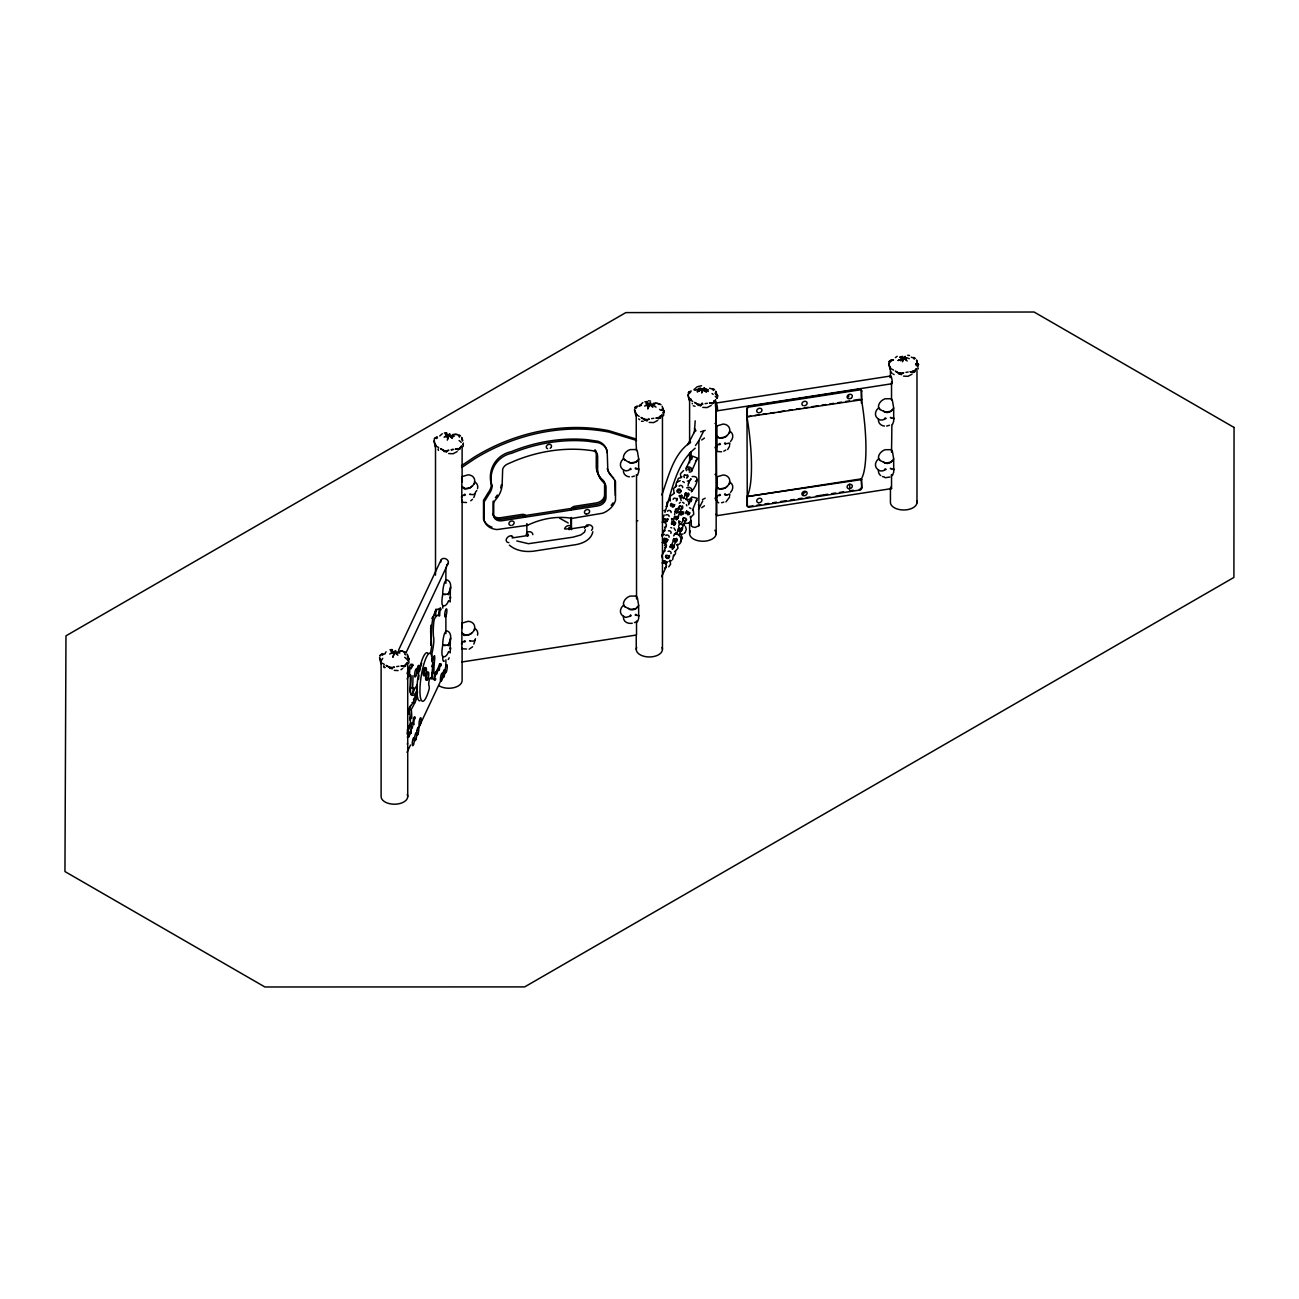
<?xml version="1.0" encoding="UTF-8"?>
<svg xmlns="http://www.w3.org/2000/svg" width="1299" height="1299" viewBox="0 0 1299 1299"><rect width="100%" height="100%" fill="white"/><g stroke="black" fill="none" stroke-linecap="round" stroke-linejoin="round"><path stroke-width="1.5" d="M466.52 502.534L461.778 502.21L461.876 478.909A17.001 14.435 -52.3 0 0 461.876 477.642A12.162 8.395 -46.1 0 0 461.778 476.684L468.111 474.801A8.833 6.966 -24.9 0 1 474.736 480.533C474.849 485.923 468.419 490.34 463.629 488.343L464.344 487.872L461.616 486.378M461.876 649.127L461.876 625.404A17.001 14.435 -52.3 0 0 461.876 624.153A12.162 8.395 -46.1 0 0 461.778 623.195L468.111 621.295A8.833 6.966 -24.9 0 1 474.736 627.044C474.866 632.418 468.419 636.851 463.629 634.838L464.344 634.383L461.616 632.889M571.446 517.44L571.446 529.619L570.748 517.83M718.737 502.843C713.638 500.911 717.827 485.988 716.918 479.087A17.001 14.435 -52.3 0 0 716.934 477.837A12.162 8.395 -46.1 0 0 716.837 476.879L723.153 474.979A8.833 6.966 -24.9 0 1 729.778 480.727C729.794 487.011 721.351 491.801 716.707 487.369L716.675 486.573M721.578 451.792L716.837 451.467L716.918 428.167A17.001 14.435 -52.3 0 0 716.934 426.9A12.162 8.395 -46.1 0 0 716.837 425.942L723.153 424.059A8.833 6.966 -24.9 0 1 729.778 429.79C729.794 436.091 721.351 440.864 716.707 436.448L716.675 435.636M450.444 588.853C443.592 603.791 455.17 586.174 448.528 580.75A17.001 1.624 30.7 0 1 447.424 580.133L446.125 579.792L444.534 582.537A8.833 1.9 -81.1 0 0 442.732 593.123L442.65 594.893A8.833 1.9 -81.1 0 0 442.521 605.35C446.499 608.289 449.568 598.027 448.496 601.323M450.444 639.79C443.592 654.826 455.105 637.143 448.61 631.736A17.001 1.624 30.7 0 1 447.424 631.07L446.125 630.729L444.534 633.474A8.833 1.9 -81.1 0 0 442.732 644.06L442.65 645.83A8.833 1.9 -81.1 0 0 442.521 656.271C446.499 659.226 449.568 648.964 448.496 652.244M691.214 520.753L691.344 525.933L692.87 527.037L695.241 527.394L698.846 525.705L698.846 440.832L695.485 445.508M439.647 614.768L440.134 608.939L440.605 610.01M439.354 669.748L439.695 666.712M638.653 458.856L637.468 451.695A17.001 10.587 51.9 0 1 636.867 450.428A12.162 5.44 41.1 0 1 636.364 449.535L630.031 449.6A8.833 6.966 -24.9 0 0 623.406 457.394L623.569 458.709C628.196 462.817 634.156 465.448 638.556 459.667L638.653 458.856L638.653 472.089L637.468 475.255A17.488 4.108 -43.4 0 1 636.867 475.402L636.364 475.061M638.653 605.366L637.468 598.206A17.001 10.587 51.9 0 1 636.867 596.939A12.162 5.44 41.1 0 1 636.364 596.046L630.031 596.111A8.833 6.966 -24.9 0 0 623.406 603.905L624.738 606.601L630.08 609.475L636.104 608.533L638.653 605.366L638.653 618.6L637.468 621.766A17.488 4.108 -43.4 0 1 636.867 621.912L634.448 622.594M893.68 408.048L892.494 400.888A17.001 10.587 51.9 0 1 891.893 399.621A12.162 5.44 41.1 0 1 891.374 398.728L885.057 398.793A8.833 6.966 -24.9 0 0 878.433 406.587L879.764 409.299L885.106 412.156L891.13 411.231L893.68 408.048L893.68 421.282L892.494 424.448A17.488 4.108 -43.4 0 1 891.893 424.594L891.536 452.393M893.68 458.969L892.494 451.808A17.001 10.587 51.9 0 1 891.893 450.558A12.162 5.44 41.1 0 1 891.374 449.665L885.057 449.73A8.833 6.966 -24.9 0 0 878.433 457.524L879.764 460.219L885.106 463.094L891.13 462.152L893.68 458.969L893.68 472.219L892.494 475.369A17.488 4.108 -43.4 0 1 891.893 475.531L891.374 475.174M596.955 465.919L596.955 468.76A28.789 22.7 -24.9 0 0 602.931 481.036A8.314 6.56 -24.9 0 1 605.285 485.485L605.285 496.364A8.314 6.56 -24.9 0 1 597.248 504.402L501.057 519.275A8.314 6.56 -24.9 0 1 493.019 513.722L493.019 502.827A8.314 6.56 -24.9 0 1 493.295 501.041M491.412 484.673L492.11 486.394C487.872 471.228 496.77 456.339 511.952 453.172A138.522 109.262 -24.9 0 1 587.733 441.189L598.693 442.764A18.803 14.825 -24.9 0 1 607.169 450.769L607.786 469.118A18.397 14.516 -24.9 0 0 610.855 475.418L613.68 478.113M464.344 495.504L465.399 495.016L464.831 494.188L461.648 496.462M470.368 494.562C467.234 492.922 475.434 496.965 475.466 492.224A8.833 6.966 -24.9 0 0 476.765 490.486M464.344 641.998L465.399 641.527L464.831 640.683L461.648 642.973M470.368 641.073C467.234 639.433 475.434 643.476 475.466 638.735M630.08 469.718L631.135 469.248L630.567 468.403L628.472 470.4L625.761 470.92L623.569 469.8L623.406 470.628A8.833 6.966 -24.9 0 0 629.43 476.863M636.153 468.777C634.123 469.345 636.185 466.341 636.104 468.777L638.556 468.955M630.08 616.213L631.135 615.742L630.567 614.898L630.08 616.213L625.761 617.431L622.676 615.807A8.833 6.966 -24.9 0 1 623.114 605.545L623.569 605.204M636.153 615.288C634.123 615.856 636.185 612.852 636.104 615.288L638.556 615.466M719.386 444.761L720.458 444.274L719.89 443.446L716.707 445.719M719.386 495.682L720.458 495.211L719.89 494.367L716.707 496.656M725.475 443.82C723.446 444.388 725.491 441.384 725.41 443.82L729.778 443.04A8.833 6.966 -24.9 0 1 729.567 444.94M725.475 494.757C723.446 495.309 725.491 492.321 725.41 494.757L726.953 494.935M885.106 418.911L886.162 418.44L885.074 417.986C884.538 420.649 879.293 420.697 877.702 418.505A8.833 6.966 -24.9 0 1 878.14 408.243L878.579 407.902M885.106 469.832L886.162 469.361L885.074 468.923C884.538 471.586 879.293 471.618 877.702 469.426A8.833 6.966 -24.9 0 1 878.14 459.164L878.579 458.839M891.13 417.969C889.052 416.476 891.504 418.327 893.582 418.148M891.13 468.907C889.052 467.396 891.504 469.248 893.582 469.069M442.764 605.464L442.732 606.373A8.833 1.9 -81.1 0 0 442.78 608.127M442.764 656.385L442.732 657.294A8.833 1.9 -81.1 0 0 444.355 660.996M411.734 722.829L411.442 725.167A35.82 7.68 -81.1 0 1 410.939 727.148M408 656.076L408.195 657.96L407.269 654.209M917.614 364.97L916.558 359.969L917.467 363.59M408.828 737.004L410.403 733.204M434.662 677.575L436.139 673.402M440.329 666.03L439.728 663.675A28.497 6.105 -81.1 0 1 433.915 673.58A34.342 7.356 -81.1 0 1 434.775 658.268L434.58 655.686L433.98 656.336A62.498 13.396 -81.1 0 1 432.015 661.841M492.126 486.07L492.012 486.995A18.089 14.257 -24.9 0 1 490.957 490.697L490.535 491.59A18.089 14.257 -24.9 0 1 488.911 494.205L484.202 501.836L484.202 520.672A18.803 14.825 -24.9 0 0 497.046 529.554L527.556 525.283A63.18 49.833 -24.9 0 1 572.145 518.382L602.655 513.219A18.803 14.825 -24.9 0 0 615.499 500.375L615.499 481.539L610.157 473.908A18.397 14.516 -24.9 0 1 607.25 468.484M682.089 511.725L682.884 514.518M407.464 729.47L407.431 732.652M411.085 730.038L411.036 733.221M450.136 597.849L450.428 597.443M450.136 648.769L450.412 638.751M666.939 502.827L666.955 505.62M681.179 500.602L679.686 495.439M690.175 490.34L688.145 489.041M688.697 504.775L688.681 501.982L686.034 498.654M392.98 657.148L395.416 650.637M623.569 616.294L623.406 617.139A8.833 6.966 -24.9 0 0 631.623 623.341L632.256 623.244M878.595 418.992L878.433 419.837A8.833 6.966 -24.9 0 0 884.457 426.056M878.595 469.929L878.433 470.758A8.833 6.966 -24.9 0 0 880.706 475.58M411.377 668.189L412.66 665.591M409.818 720.003L410.598 717.486M437.195 672.476L438.348 669.699M474.736 482.627L474.33 483.91M474.736 629.138L474.33 630.405M729.778 431.885L729.389 433.152M729.778 482.806L729.389 484.089M447.57 439.192L448.788 435.262L445.346 434.483M648.104 408.032L650.344 402.674M701.639 393.029L704.431 387.654M902.464 361.772L905.224 356.364L902.724 360.667M447.294 440.166L448.869 435.279L453.53 435.733M392.899 656.969L394.474 652.066L399.134 652.52M647.828 409.006L649.403 404.119L654.063 404.574M411.231 729.242L412.481 727.813M664.942 512.391C672.07 490.324 676.211 463.581 695.192 448.22M661.841 494.919C668.676 476.36 673.255 453.806 690.662 442.163L687.739 444.745L695.436 429.969M694.494 428.443L695.955 430.846M701.898 391.941L704.334 387.703M585.313 529.813L584.534 532.119L580.799 534.961L572.989 537.185L528.466 543.696L516.807 540.952M592.847 531.746C591.126 540.238 581.855 543.94 574.126 544.914L533.921 551.133C525.446 552.189 516.028 550.971 509.403 545.142M675.48 533.288L673.645 535.886M691.75 471.001L697.417 458.06L692.399 456.095L691.815 459.278M436.107 609.036L435.652 614.476M439.89 665.997L440.523 664.747L440.994 665.819M663.318 517.489L664.195 515.005M439.013 614.037L437.877 615.239A44.767 9.596 -81.1 0 0 435.116 617.707A5.034 1.072 -81.1 0 0 433.931 621.117L433.687 623.26A26.142 5.602 -81.1 0 0 433.411 635.844L433.493 636.591A10.473 2.241 -81.1 0 1 433.395 645.765A26.142 5.602 -81.1 0 1 431.398 656.076M691.75 491.363C695.16 487.612 701.769 475.207 692.107 476.554M692.513 510.101L697.19 498.264L691.945 496.949L688.551 503.85M729.583 446.174L727.667 449.535M729.583 497.095L725.93 501.917M414.754 688.762L414.284 689.883A26.142 5.602 -81.1 0 1 410.89 694.77M414.803 696.605L415.485 694.981M446.109 434.418L448.886 435.311L449.568 434.061M399.962 652.959L394.458 652.114L395.675 650.539M654.891 404.996L649.386 404.168L650.604 402.576M417.417 697.011L414.69 703.003A117.202 25.119 -81.1 0 1 411.28 709.433L411.328 709.839A50.742 10.879 -81.1 0 1 411.767 718.558M450.168 602.005L450.412 587.83M450.168 652.926L450.412 648.039M413.439 699.69L414.186 698.05M803.464 493.165L803.464 494.172M661.646 410.159L662.198 408.99M688.957 399.264L688.032 394.685L689.396 400.742L690.581 398.955L689.444 398.306L689.12 399.394L690.743 399.02M686.262 468.046L691.588 456.582M703.457 431.463L698.456 441.384M661.613 535.935L666.208 526.046M688.551 483.488L690.824 478.568M663.075 542.803L664.779 539.117M671.615 524.406L675.025 517.051M676.73 513.365L680.156 506.009M683.566 498.654L686.132 493.133M664.552 545.531L667.118 540.011M676.503 519.779L682.478 506.902M685.904 499.53L688.454 494.01M661.613 556.313L666.208 546.408M670.755 546.619L674.181 539.247M676.73 533.743L679.296 528.222M681.001 524.536L683.566 519.015M672.232 549.347L676.503 540.14M679.068 534.62L685.904 519.909M661.613 576.691L666.208 566.786M702.71 500.992L698.456 509.289M398.598 650.068L440.897 560.291M405.97 652.894L448.269 563.116M407.042 752.332L410.5 745.009M417.401 730.347L445.021 671.713M435.376 444.469L435.977 445.995L433.947 440.864L435.311 446.905L435.961 446.304M447.018 451.191L446.531 452.166L440.475 448.61L445.265 451.37M635.925 413.309L636.51 414.836L634.48 409.705L635.861 415.745M701.087 405.028L700.599 406.002L694.559 402.414L699.333 405.207L702.905 404.086L698.212 405.483L698.034 404.395L701.087 405.028A14.419 8.33 -60 0 1 702.207 403.047M889.945 368.088L890.27 367.049M901.912 373.755L901.425 374.729L895.368 371.173L899.98 373.885L903.731 372.829L899.038 374.209L898.859 373.138L900.418 372.894M409.786 669.212L409.51 674.814M435.555 678.679L434.71 678.809M462.72 444.42L463.418 443.089M408.324 661.207L409.023 659.892M663.951 411.929L663.269 413.261L663.935 411.913M917.614 366.984L918.312 365.668M448.788 435.262L449.795 433.834M449.21 657.83L448.269 659.454M695.209 420.844L694.316 432.599M667.183 502.275L670.138 499.482M688.064 485.647L688.892 481.279M678.63 526.371L679.653 523.383L678.857 520.672M685.271 532.395L686.31 529.407L685.515 526.712M688.973 391.957L688.291 393.126L688.957 391.973M889.117 361.869L889.799 360.7L889.101 361.885M691.019 479.266L690.029 480.208M680.303 502.34L679.312 503.281M672.671 559.56L673.548 555.095M697.06 459.537L695.436 461.048M697.076 479.883L695.371 481.442M697.092 500.229L695.793 501.576M471.829 486.167L470.335 487.742L464.344 488.749L462.817 487.563M471.829 632.678L470.335 634.253L464.263 635.471L462.817 634.074M726.888 435.425L725.394 437L719.402 438.007L717.86 436.821M726.888 486.346L725.394 487.937L719.402 488.944L717.86 487.758M637.565 606.893C635.877 609.864 630.681 611.098 628.554 608.289M892.592 409.575C890.903 412.546 885.691 413.78 883.58 410.971M892.592 460.512C890.903 463.483 885.691 464.717 883.58 461.908M439.76 435.944L442.277 433.736M385.381 652.731L386.112 651.822M640.31 404.785L639.157 406.23L642.826 402.576M693.828 389.765L696.345 387.557M848.848 395.935L848.523 396.974M705.162 430.456L700.583 431.804M705.162 498.199L702.45 499.595M431.999 672.931L432.21 672.687A28.497 6.105 -81.1 0 1 431.755 672.996M585.394 526.631L586.823 525.381M591.483 530.268L592.1 529.57A4.011 3.264 -7 0 0 592.1 526.355L590.688 525.234A4.011 3.264 -7 0 0 586.58 525.364M704.448 438.055L701.704 439.971M704.448 505.798L701.704 507.714M459.067 449.032L461.681 445.979L458.044 450.12M660.201 415.826A14.419 3.053 81.2 0 1 660.395 416.947L660.574 418.018L655.898 418.051L659.551 418.002L662.23 414.819L658.593 418.96L657.943 418.164L658.349 417.271L659.535 417.937M713.183 402.95L715.749 399.816L713.102 402.95L709.416 403.015L714.093 403.015L713.93 401.943A14.419 3.053 81.2 0 0 713.736 400.823M403.664 666.923L405.645 665.981L405.467 664.909M713.07 402.934L712.112 403.957L711.479 403.145M674.571 514.631L675.512 510.117M677.526 508.282L675.334 509.776M671.68 519.746L672.59 518.886M680.335 514.94L683.956 513.137M662.961 531.989L665.218 530.463M689.038 523.075L690.906 520.379L690.321 516.352M662.961 552.367L665.218 550.825M684.248 533.418L685.158 532.558M680.303 541.91L682.381 537.883L680.676 534.068M673.645 556.248L675.48 553.666L675.512 550.857M668.725 566.867L670.593 564.172L669.992 560.145M635.617 408.503L636.039 408.113A18.024 14.224 24.9 0 1 636.965 407.383M381.581 663.107L380.932 663.708L379.552 657.667L381.581 662.782M697.303 391.827L702.272 389.18L708.426 389.992M472.609 646.788L469.166 649.175M803.659 492.922L805.12 492.532M700.112 404.444L699.333 405.207L699.171 404.314M900.938 373.186L899.996 373.057M623.569 458.709L623.114 459.034A8.833 6.966 -24.9 0 0 622.676 469.296M895.384 357.598L897.171 356.299M457.134 451.614L453.075 453.741L448.691 453.562M657.667 420.454L653.624 422.581L649.224 422.402M711.202 405.45L707.143 407.577L702.759 407.383M400.969 669.716L402.739 668.417M912.028 374.193L907.969 376.32L903.584 376.125M697.352 389.554L698.813 388.498M697.336 391.649L702.824 389.164L707.598 389.554M461.486 465.675L474.281 457.102A160.735 126.766 -24.9 0 1 608.695 430.667L635.828 438.932L636.526 450.509M461.778 467.461L474.979 458.612A160.735 126.766 -24.9 0 1 609.393 432.161L636.526 440.442M680.303 521.532L678.971 522.198M661.905 535.367L664.617 534.441M671.68 560.502L668.969 561.428M659.616 417.986L657.797 417.742M404.687 665.949L400.953 665.981L404.622 665.949L402.869 665.705M664.227 410.906L663.123 409.964L663.269 411.247M408.195 657.911L409.299 658.869M915.86 364.613L917.565 363.639L918.572 364.629M444.096 437.211L448.204 435.344L454.358 436.155M644.645 406.051L649.321 404.119L652.812 407.285M389.716 653.998L394.393 652.082L397.884 655.248M447.993 594.065L442.764 594.374M447.993 644.986L442.764 645.311M683.566 470.547L680.4 473.794L680.952 477.918M665.932 506.464L667.183 505.847M663.951 510.702L665.218 510.085M688.973 523.124L683.404 523.546M674.847 551.588L677.948 548.357L677.38 544.232M459.018 449.162L455.348 449.21L459.018 449.162L457.897 448.496M637.565 460.382L636.104 462.038L630.08 462.964L628.554 461.778M445.119 436.545L448.804 435.327L452.279 438.445M645.668 405.385L649.37 404.184L645.879 403.323M390.739 653.348L394.441 652.147L390.95 651.27L394.376 652.114M696.995 386.81L701.59 385.722M445.606 594.601L443.933 594.52M445.606 645.538L443.933 645.457M435.636 614.703L435.262 614.817A44.767 9.596 -81.1 0 0 433.33 616.311M688.697 480.874L687.333 481.133M676.682 485.388L673.499 488.635L674.067 492.776M681.878 495.698L678.939 495.926M690.613 517.473L693.78 514.225L693.228 510.085M644.677 420.486L649.37 419.106L645.652 420.162L641.024 417.45L647.081 421.006L647.275 420.032M389.749 668.449L394.441 667.069L390.723 668.124L386.095 665.397L392.152 668.969L392.347 667.995M444.144 451.646L445.2 451.305M634.448 476.084L631.947 476.765M889.474 425.276L886.649 426.04M885.204 477.74L889.929 477.009M889.847 368.153L890.87 368.559L889.945 368.088M681.991 476.733L678.322 478.535L677.169 481.783M680.189 480.63L676.389 482.578L675.594 487.028M674.23 493.36L669.894 496.413L670.252 501.008M680.367 497.793L683.242 497.598M683.729 511.952L679.409 511.774M682.901 534.084L680.043 534.295M676.617 544.963C684.297 544.427 681.439 532.687 674.278 534.1M915.551 364.093L917.467 363.736M899.687 357.209L902.513 357.29L906.41 360.099M705.113 403.632L707.338 403.275M905.939 372.358L908.163 372.017M651.595 418.635L653.819 418.294M396.666 666.598L398.89 666.241M413.715 723.9L414.413 717.827L414.884 718.899M890.676 375.996L715.976 403.063A3.946 0.844 81.2 0 1 717.373 407.253A3.946 0.844 81.2 0 1 716.999 410.857L891.699 383.773A3.946 0.844 81.2 0 0 891.699 378.188A3.946 0.844 81.2 0 0 890.172 377.684M644.499 419.415L646.058 419.171M861.74 399.751L861.416 399.053A77.079 16.319 81.2 0 1 861.416 478.844L861.74 488.034A2.078 1.64 -24.9 0 1 859.727 490.048L749.296 507.162A2.078 1.64 -24.9 0 1 747.282 505.766L746.957 408.308A2.078 1.64 -24.9 0 1 748.971 406.295L859.418 389.18A2.078 1.64 -24.9 0 1 861.416 390.577L861.74 399.751L746.957 416.8L750.903 416.183M747.282 417.499L747.282 409.006A2.078 1.64 -24.9 0 1 749.296 406.993L859.727 389.879A2.078 1.64 -24.9 0 1 861.74 391.259M754.849 415.583L758.795 414.966M762.74 414.349L766.686 413.732M770.632 413.131L774.594 412.514M778.539 411.897L784.45 410.987M788.396 410.37L792.341 409.77M796.287 409.153L800.249 408.536M804.195 407.935L808.14 407.318M812.086 406.701L817.997 405.791M821.942 405.174L825.904 404.557M829.85 403.957L833.796 403.34M837.741 402.722L841.687 402.122M845.633 401.505L849.578 400.888M853.524 400.287L859.451 399.361M746.957 416.8A77.079 16.319 81.2 0 1 746.957 496.591L861.416 478.844L861.74 488.034M746.957 496.591L861.74 479.542M565.796 529.131L569.141 528.612M512.082 537.948L528.466 535.415L527.767 533.905L527.767 536.114M588.009 526.225L569.839 529.018L569.141 527.508L569.141 529.716M636.526 520.915L637.777 520.72M746.957 505.067A2.078 1.64 -24.9 0 0 748.971 506.464L752.917 505.847M756.862 505.246L760.792 504.629M764.738 504.012L768.683 503.411M772.629 502.794L776.575 502.177M780.52 501.576L786.431 500.651M790.377 500.05L794.322 499.433M798.268 498.816L802.214 498.215M806.159 497.598L810.105 496.981M816.016 496.072L827.853 494.237M831.798 493.62L835.744 493.019M839.69 492.402L843.636 491.785M849.546 490.876L853.492 490.259M716.139 514.177L716.837 515.687L891.536 488.603L891.536 474.525M389.57 667.361L391.129 667.134M461.778 662.003L636.526 635L636.526 620.987M690.013 391.259L691.344 391.064M636.478 406.262L637.825 406.067M644.889 401.797L647.113 401.586M444.355 432.957L446.58 432.746M389.96 649.76L392.184 649.549M398.095 670.593L394.295 670.349M466.52 649.029L461.811 648.737M641.479 421.298L643.281 421.201M655.735 403.226L657.684 403.177M455.202 434.386L457.151 434.337M688.259 499.384L686.814 499.319M675.204 511.611L679.491 512.732L681.585 514.826M679.15 523.497L684.622 525.575M900.239 357.046L906.458 357.793M699.414 388.304L702.483 388.839L706.347 392.282M460.025 449.178L457.248 448.902M689.006 470.547C692.188 470.417 687.869 466.682 687.837 469.605M907.709 355.26L909.462 355.504M912.142 371.465L914.009 371.693L916.574 368.559L912.937 372.699L912.288 371.887M907.4 357.972L903.763 357.842L907.173 361.025M689.12 399.313L691.036 399.572M726.92 494.935L729.778 493.961A8.833 6.966 -24.9 0 1 729.567 495.877M433.314 617.431L432.518 617.301A5.034 1.072 -81.1 0 0 431.885 618.616M412.075 702.597L414.69 703.003M648.38 400.742L650.572 401.115M700.177 388.239L705.584 391.356M646.642 403.258L649.305 404.151M693.276 405.791L695.014 406.295M894.102 374.534L893.144 374.08M880.219 409.623L879.033 408.584M880.219 460.544L879.033 459.521M625.209 460.414L624.007 459.391M625.209 606.925L624.007 605.886M716.382 394.782L717.762 395.903M663.269 409.948L664.211 410.89M716.804 394.945L717.746 395.886M559.804 518.301L568.215 522.977M729.632 431.154L730.07 431.349A8.833 6.966 -24.9 0 1 730.525 441.481M729.632 482.075L730.07 482.27A8.833 6.966 -24.9 0 1 730.525 492.402M474.59 481.897L475.028 482.091A8.833 6.966 -24.9 0 1 477.545 488.603M474.59 628.407L475.028 628.602A8.833 6.966 -24.9 0 1 477.545 635.114M511.595 536.049L512.91 536.925M715.018 447.197A17.488 10.262 55.6 0 1 715.587 448.415L716.09 449.308M715.018 498.118A17.488 10.262 55.6 0 1 715.587 499.352L716.09 500.229M908.423 358.297L909.251 358.719M916.006 363.899L917.143 364.548A14.419 8.33 -60 0 0 916.591 364.175M892.023 369.241L893.582 370.101M691.198 400.498L692.757 401.375M637.679 415.485L639.205 416.394M437.146 446.645L438.672 447.554M382.75 663.448L384.277 664.357M912.791 371.076L914.918 371.758L914.756 370.686M649.419 404.151L652.066 406.376M448.886 435.311L451.516 437.536M394.49 652.114L397.137 654.323M913.83 357.42L915.389 358.459M713.005 388.677L714.564 389.732M659.486 403.68L661.029 404.736M458.937 434.84L460.496 435.896M404.557 651.643L406.1 652.699M404.622 654.063L405.726 654.875M682.868 497.338L684.021 498.264M676.097 532.298L677.25 533.223M712.631 389.521L712.94 389.814A2.647 1.526 -60 0 1 713.443 390.496M404.492 652.78L404.168 652.504A18.024 10.408 -60 0 0 403.486 652.033M892.023 373.316L890.546 371.514M507.276 542.17L506.707 541.634A4.011 3.02 -35.6 0 1 506.707 538.403L508.006 536.909A4.011 3.02 -35.6 0 1 511.806 535.967M676.909 510.166L675.983 508.997M673.986 527.995L675.48 530.414M408.617 726.693L408.909 727.781M916.558 362.713L918.572 364.629M407.269 656.937L409.282 658.853M408.162 660.72L407.74 660.184A18.024 14.224 24.9 0 0 404.72 657.343M450.558 588.122L450.558 586.937M890.838 487.109L891.536 488.603M859.727 490.048L859.418 489.35A2.078 1.64 -24.9 0 0 861.416 487.336M716.139 405.532L716.837 515.687M570.748 527.264L571.446 528.758M526.858 523.773L527.556 525.283M526.16 534.149L526.858 535.659L526.858 524.341M686.343 504.564L686.895 505.814M681.374 494.919L681.943 496.169M662.035 556.962L662.604 558.213M662.198 406.246L663.107 409.867L662.928 408.211M671.551 518.528L671.778 519.876M691.831 499.969L691.409 498.41M889.783 367.99L888.841 363.444L890.205 369.484M716.139 409.217L715.976 408.649A3.946 0.844 81.2 0 1 715.603 403.437M698.456 504.726L698.959 506.691M439.517 609.718L439.273 609.15A31.046 6.657 -81.1 0 0 434.921 612.495A10.814 2.322 -81.1 0 0 431.869 625.241A50.97 10.928 -81.1 0 0 431.641 646.399A19.582 4.189 -81.1 0 1 430.326 653.657M614.8 480.029L615.336 495.374M606.99 452.604L606.471 449.259A18.803 14.825 -24.9 0 0 597.995 441.254L587.034 439.679A138.522 109.262 -24.9 0 0 511.254 451.662C496.072 454.845 487.174 469.718 491.412 484.884L491.314 485.485A18.089 14.257 -24.9 0 1 490.259 489.187L489.837 490.08A18.089 14.257 -24.9 0 1 488.213 492.694L483.504 500.326L483.504 519.162A18.803 14.825 -24.9 0 0 491.964 527.183M698.716 524.309L698.846 525.705M450.558 637.858L450.558 639.043M691.117 451.662L691.133 459.651M691.198 497.566L691.198 501.56M916.98 370.459L916.98 502.875M893.68 417.888L893.68 419.366M893.68 468.825L893.68 470.303M891.536 381.971L891.536 400.076M890.432 367.325L890.432 377.343M890.432 487.693L890.432 501.739A13.315 7.68 0 0 0 904.461 509.971A13.315 7.68 0 0 0 916.785 500.878M861.416 390.577L861.416 403.047M849.692 484.3L849.692 488.716M747.282 497.29L747.282 505.766M716.675 445.492L716.675 446.97M716.675 496.413L716.675 497.89M716.155 401.732L716.155 534.133M689.607 400.579L689.607 442.715M689.607 452.75L689.607 462.785M689.607 498.897L689.607 502.908M689.607 522.961L689.607 532.996M662.458 416.216L662.458 649.419M638.653 468.695L638.653 470.173M638.653 615.206L638.653 616.684M636.526 474.638L636.526 598.969M636.25 416.216L636.25 440.556M636.25 635.211L636.25 649.419M596.955 468.76L596.955 454.715A8.314 6.56 -24.9 0 0 594.601 450.266M462.119 447.376L462.119 481.864M462.119 500.099L462.119 627.855M462.119 648.136L462.119 680.579A13.315 7.68 0 0 1 453.903 687.674A13.315 7.68 0 0 1 439.403 686.002M461.616 496.234L461.616 497.712M461.616 642.729L461.616 644.207M450.558 596.777L450.558 598.254M450.558 647.698L450.558 649.175M445.882 567.273L445.882 583.365M445.882 615.547L445.882 633.668M445.882 659.827L445.882 665.851M435.506 445.346L435.506 575.132M407.724 664.13L407.724 796.531M381.11 662.117L381.11 796.531A13.315 7.68 0 0 0 396.146 804.146A13.315 7.68 0 0 0 407.285 794.55M412.952 675.691A50.97 10.928 -81.1 0 1 412.66 686.716A19.582 4.189 -81.1 0 0 417.19 684.605L416.898 690.289A26.142 5.602 -81.1 0 1 410.906 693.504A10.473 2.241 -81.1 0 1 410.809 684.752L410.89 683.68A26.142 5.602 -81.1 0 0 410.955 675.448M407.188 679.182A44.767 9.596 -81.1 0 1 408.357 675.236M407.058 673.58A31.046 6.657 -81.1 0 1 409.38 666.728A10.814 2.322 -81.1 0 1 412.319 665.802M407.058 733.838A28.497 6.105 -81.1 0 0 410.387 723.543A34.342 7.356 -81.1 0 0 409.51 711.901L410.322 706.559A62.498 13.396 -81.1 0 0 417.628 692.205M434.434 678.744A35.82 7.68 -81.1 0 1 433.363 679.523L432.567 678.581A50.742 10.879 -81.1 0 1 432.973 663.903L433.022 663.286A117.202 25.119 -81.1 0 1 431.658 666.647M418.538 679.458A16.627 3.572 -81.1 0 1 418.992 675.236M419.707 670.966A16.627 3.572 -81.1 0 1 420.308 668.222M420.632 666.923A16.627 3.572 -81.1 0 1 421.688 663.383M431.885 660.606A34.342 7.356 -81.1 0 1 432.177 657.862M430.781 645.359A10.473 2.241 -81.1 0 0 430.878 636.185L430.813 635.438A26.142 5.602 -81.1 0 1 430.878 625.209M409.055 714.19A50.742 10.879 -81.1 0 0 408.714 709.433L408.682 709.01A117.202 25.119 -81.1 0 0 409.347 707.825M410.711 705.308A117.202 25.119 -81.1 0 1 410.029 706.591M410.354 675.285A50.97 10.928 -81.1 0 1 410.046 686.31A19.582 4.189 -81.1 0 0 412.205 687.707M526.03 516.32A4.157 3.28 -24.9 0 0 522.149 514.404L500.359 517.765A8.314 6.56 -24.9 0 1 492.597 513.933M595.186 449.974A8.314 6.56 -24.9 0 1 596.257 453.205L596.257 467.25A28.789 22.7 -24.9 0 0 602.233 479.526A8.314 6.56 -24.9 0 1 604.587 483.975L604.587 494.87A8.314 6.56 -24.9 0 1 596.55 502.892L574.759 506.269A4.157 3.28 -24.9 0 0 571.284 508.494M570.748 510.28A4.157 3.28 -24.9 0 1 570.878 509.387M570.748 528.108A1.656 1.315 -24.9 0 1 569.936 529.407M662.003 647.454A13.104 7.567 0 0 1 649.338 656.969A13.104 7.567 0 0 1 636.705 647.454M714.872 530.236A13.315 7.68 0 0 1 701.898 541.228L698.489 540.822A13.315 7.68 0 0 1 690.321 531.031M573.46 508.542A4.157 3.28 -24.9 0 1 575.457 507.779M522.847 515.898A4.157 3.28 -24.9 0 1 525.689 516.466M501.284 484.998A28.481 22.473 -24.9 0 1 500.667 487.921M497.338 495.016A28.481 22.473 -24.9 0 1 495.374 497.663M382.036 655.346A18.024 14.224 24.9 0 1 383.043 654.712M384.114 654.144A18.024 14.224 24.9 0 1 385.267 653.673M391.681 652.65A18.024 14.224 24.9 0 1 393.045 652.731M385.186 667.54A2.647 1.526 -60 0 1 384.049 667.183M383.871 666.777A2.647 1.526 -60 0 1 383.871 665.656M381.533 660.265A14.419 8.33 -60 0 1 382.75 658.349M391.113 650.117A18.024 3.816 81.2 0 1 392.623 650.149M394.052 652.147A18.024 3.816 81.2 0 1 394.425 652.894M408.584 661.24A2.647 2.078 24.9 0 1 408.584 663.399M398.387 651.335A18.024 10.408 -60 0 1 400.254 651.156M401.131 651.221A18.024 10.408 -60 0 1 401.959 651.384M680.985 490.421A1.867 1.478 24.9 0 1 680.14 492.012M678.338 491.736A1.867 1.478 24.9 0 1 678.338 489.09M679.247 489.025A1.867 1.478 24.9 0 1 680.14 489.366M677.526 492.37A1.867 1.478 24.9 0 1 677.899 490.015A1.867 1.478 24.9 0 1 680.562 491.363A1.867 1.478 24.9 0 1 678.809 493.003M681.228 490.632A1.867 1.478 24.9 0 1 680.579 491.087M438.445 450.396A2.647 1.526 -60 0 1 438.266 449.974M438.201 449.454A2.647 1.526 -60 0 1 438.266 448.853M445.492 433.314A18.024 3.816 81.2 0 1 446.677 433.135M447.717 434.142A18.024 3.816 81.2 0 1 448.074 434.694M448.447 435.344A18.024 3.816 81.2 0 1 448.821 436.091M436.432 438.542A18.024 14.224 24.9 0 1 437.438 437.909M451.549 436.708A18.024 14.224 24.9 0 1 452.896 437.146M459.099 440.54A18.024 14.224 24.9 0 1 461.194 442.374M462.98 444.437A2.647 2.078 24.9 0 1 462.98 446.596M459.18 436.253A2.647 1.526 -60 0 1 459.424 437.195M457.881 435.23A18.024 10.408 -60 0 1 458.563 435.701M446.807 437.438A18.024 10.408 -60 0 1 447.814 436.724M452.783 434.532A18.024 10.408 -60 0 1 456.355 434.597M434.402 441.66A2.647 2.078 24.9 0 1 434.402 440.54M646.301 401.943A18.024 3.816 81.2 0 1 647.227 401.959M648.25 402.982A18.024 3.816 81.2 0 1 648.623 403.534M648.98 404.184A18.024 3.816 81.2 0 1 649.354 404.931M636.51 415.144A14.419 11.366 24.9 0 1 637.257 414.576M639.676 419.626A2.647 1.526 -60 0 1 638.799 418.814M663.773 414.949A2.647 2.078 24.9 0 1 663.107 415.826M663.107 412.757A2.647 2.078 24.9 0 1 663.773 413.829M640.196 405.726A18.024 14.224 24.9 0 1 641.397 405.337M652.082 405.548A18.024 14.224 24.9 0 1 653.429 405.986M654.761 406.506A18.024 14.224 24.9 0 1 656.06 407.107M659.648 409.38A18.024 14.224 24.9 0 1 660.72 410.273M657.684 403.697A18.024 10.408 -60 0 1 659.096 404.541M647.357 406.278A18.024 10.408 -60 0 1 648.347 405.564M653.316 403.372A18.024 10.408 -60 0 1 656.06 403.258M474.736 640.293A8.833 6.966 -24.9 0 1 473.745 644.077M474.736 493.782A8.833 6.966 -24.9 0 1 473.745 497.566M472.463 499.303A8.833 6.966 -24.9 0 1 470.741 500.781M547.593 448.675A2.695 2.127 -24.9 0 1 546.538 445.995A2.695 2.127 -24.9 0 1 549.802 444.355A2.695 2.127 -24.9 0 1 551.426 446.742M551.166 447.311A2.695 2.127 -24.9 0 1 550.208 448.269M510.848 525.446A2.695 2.127 -24.9 0 1 509.387 522.263A2.695 2.127 -24.9 0 1 513.657 521.613A2.695 2.127 -24.9 0 1 512.196 525.234M570.537 525.965A3.865 2.89 -37.7 0 0 565.487 527.264A3.978 2.971 -37.7 0 0 564.578 528.953M570.683 525.933A3.978 2.971 -37.7 0 1 571.251 526.452M584.615 528.271A4.011 3.264 -7 0 1 585.135 526.631M527.053 532.249A3.865 3.15 -10.2 0 1 532.85 534.636M508.883 542.609A3.816 2.874 -35.6 0 1 508.006 542.495M612.982 502.859A18.803 14.825 -24.9 0 1 611.163 505.327M662.133 562.938A3.118 2.452 24.9 0 1 666.127 564.821A3.118 2.452 24.9 0 1 664.633 567.972M689.493 507.828A3.118 2.452 24.9 0 1 690.922 508.591M686.684 487.921A3.118 2.452 24.9 0 1 690.922 488.229A3.118 2.452 24.9 0 1 691.328 491.866M662.133 542.576A3.118 2.452 24.9 0 1 666.127 544.46A3.118 2.452 24.9 0 1 664.633 547.593M662.133 522.198A3.118 2.452 24.9 0 1 666.127 524.082A3.118 2.452 24.9 0 1 664.633 527.215M686.554 470.628A3.118 2.452 24.9 0 1 687.707 467.023A3.118 2.452 24.9 0 1 691.912 469.28A3.118 2.452 24.9 0 1 689.298 472.105M667.572 511.27A1.867 1.478 24.9 0 1 670.593 511.059M670.885 511.416A1.867 1.478 24.9 0 1 671.063 512.602M665.786 535.545A1.867 1.478 24.9 0 1 669.099 537.218M674.23 518.09A1.867 1.478 24.9 0 1 675.659 516.417A1.867 1.478 24.9 0 1 677.769 518.106A1.867 1.478 24.9 0 1 675.967 519.486M677.964 516.515A1.867 1.478 24.9 0 1 675.935 518.447M674.652 517.164A1.867 1.478 24.9 0 1 674.652 516.369M678.646 516.385A1.867 1.478 24.9 0 1 677.737 517.57M667.377 518.967A1.867 1.478 24.9 0 1 665.802 521.029M664 519.21A1.867 1.478 24.9 0 1 664.065 518.837M668.043 518.853A1.867 1.478 24.9 0 1 665.77 519.973M673.174 499.433A1.867 1.478 24.9 0 1 675.675 498.41A1.867 1.478 24.9 0 1 676.259 500.992M676.99 498.264A1.867 1.478 24.9 0 1 676.698 500.066M677.412 498.865A1.867 1.478 24.9 0 1 677.12 499.141M686.051 513.755A1.867 1.478 24.9 0 1 687.009 511.709A1.867 1.478 24.9 0 1 689.412 513.251A1.867 1.478 24.9 0 1 687.626 514.761M689.866 512.585A1.867 1.478 24.9 0 1 688.048 513.836M687.593 513.706A1.867 1.478 24.9 0 1 686.781 511.027M688.015 512.78A1.867 1.478 24.9 0 1 686.684 511.092M670.706 506.09A1.867 1.478 24.9 0 1 671.648 504.044A1.867 1.478 24.9 0 1 674.051 505.587A1.867 1.478 24.9 0 1 672.265 507.097M674.441 504.515A1.867 1.478 24.9 0 1 672.232 506.042A1.867 1.478 24.9 0 1 671.421 503.363M674.701 504.726A1.867 1.478 24.9 0 1 672.232 504.905M678.63 530.739A1.867 1.478 24.9 0 1 679.004 528.384A1.867 1.478 24.9 0 1 681.65 529.732A1.867 1.478 24.9 0 1 679.913 531.372M681.618 528.043A1.867 1.478 24.9 0 1 681.731 530.122A1.867 1.478 24.9 0 1 679.312 530.008A1.867 1.478 24.9 0 1 678.776 527.914M682.527 527.865A1.867 1.478 24.9 0 1 682.056 529.278M670.787 527.605A1.867 1.478 24.9 0 1 671.697 527.946M684.427 477.512A1.867 1.478 24.9 0 1 684.541 475.288A1.867 1.478 24.9 0 1 687.187 475.986A1.867 1.478 24.9 0 1 686.603 478.097M687.885 476.376A1.867 1.478 24.9 0 1 687.415 476.977M684.394 475.044A1.867 1.478 24.9 0 1 684.573 474.703M687.415 474.817A1.867 1.478 24.9 0 1 687.885 475.58M682.511 502.356A1.867 1.478 24.9 0 1 684.07 503.363M683.339 518.285A1.867 1.478 24.9 0 1 683.583 517.554M667.556 539.735A1.867 1.478 24.9 0 1 665.802 541.391M664.909 541.05A1.867 1.478 24.9 0 1 664.909 538.403M666.273 538.468A1.867 1.478 24.9 0 1 667.085 538.988M664.471 541.975A1.867 1.478 24.9 0 1 664.098 539.523A1.867 1.478 24.9 0 1 666.939 540.27A1.867 1.478 24.9 0 1 665.851 542.349M667.978 539.605A1.867 1.478 24.9 0 1 665.77 540.335A1.867 1.478 24.9 0 1 664.487 538.273M676.324 538.354A1.867 1.478 24.9 0 1 676.99 540.53A1.867 1.478 24.9 0 1 674.522 540.709A1.867 1.478 24.9 0 1 673.856 538.517M673.418 540.985A1.867 1.478 24.9 0 1 674.376 538.923A1.867 1.478 24.9 0 1 676.763 540.465A1.867 1.478 24.9 0 1 674.993 541.992M677.412 539.605A1.867 1.478 24.9 0 1 677.12 539.881M679.15 486.313A1.867 1.478 24.9 0 1 681.358 485.582A1.867 1.478 24.9 0 1 682.641 487.645M675.431 522.766A1.867 1.478 24.9 0 1 673.694 524.423M672.785 524.082A1.867 1.478 24.9 0 1 672.411 521.613M674.149 521.484A1.867 1.478 24.9 0 1 674.96 522.003M671.697 524.341A1.867 1.478 24.9 0 1 672.492 522.312A1.867 1.478 24.9 0 1 674.96 523.562A1.867 1.478 24.9 0 1 673.726 525.364M675.675 522.977A1.867 1.478 24.9 0 1 672.314 521.678M682.722 507.795A1.867 1.478 24.9 0 1 682.446 508.055M679.361 506.513A1.867 1.478 24.9 0 1 679.409 506.123M682.446 505.896A1.867 1.478 24.9 0 1 682.722 506.269M685.125 495.406A1.867 1.478 24.9 0 1 686.067 493.344A1.867 1.478 24.9 0 1 688.47 494.887A1.867 1.478 24.9 0 1 686.684 496.413M688.389 493.068A1.867 1.478 24.9 0 1 688.502 495.146A1.867 1.478 24.9 0 1 686.083 495.049A1.867 1.478 24.9 0 1 685.547 492.954M673.954 546.327A1.867 1.478 24.9 0 1 672.216 547.983M671.307 547.626A1.867 1.478 24.9 0 1 671.745 544.898M672.216 544.914A1.867 1.478 24.9 0 1 673.483 545.564M670.04 547.496A1.867 1.478 24.9 0 1 671.161 545.84A1.867 1.478 24.9 0 1 673.418 546.976A1.867 1.478 24.9 0 1 672.687 548.844M674.392 546.181A1.867 1.478 24.9 0 1 672.168 546.928A1.867 1.478 24.9 0 1 670.901 544.849M668.417 530.836A1.867 1.478 24.9 0 1 670.885 533.321M668.043 551.393A1.867 1.478 24.9 0 1 670.885 553.683M666.387 561.834A1.867 1.478 24.9 0 1 666.095 563.636M663.075 561.688A1.867 1.478 24.9 0 1 665.721 561.168M662.587 563.003A1.867 1.478 24.9 0 1 665.088 561.98A1.867 1.478 24.9 0 1 665.673 564.562M667.069 561.704A1.867 1.478 24.9 0 1 666.533 562.711M663.513 560.762A1.867 1.478 24.9 0 1 663.692 560.421M666.062 557.807A1.867 1.478 24.9 0 1 666.582 555.42A1.867 1.478 24.9 0 1 669.147 557.06A1.867 1.478 24.9 0 1 666.874 558.326M669.342 555.469A1.867 1.478 24.9 0 1 668.011 557.547A1.867 1.478 24.9 0 1 666.03 555.322M665.786 515.167A1.867 1.478 24.9 0 1 669.147 516.466M682.706 481.572A1.867 1.478 24.9 0 1 684.264 482.578M891.325 361.122A18.024 14.224 24.9 0 0 890.383 361.836L889.961 362.226A2.647 2.078 24.9 0 0 889.295 363.103M892.332 360.489A18.024 14.224 24.9 0 1 893.403 359.92M906.442 359.271A18.024 14.224 24.9 0 0 903.698 358.67A18.024 10.408 -60 0 0 902.691 359.303M916.087 364.954A18.024 14.224 24.9 0 1 917.013 365.961M900.71 360.813A18.024 10.408 -60 0 1 901.701 360.018M911.232 357.16A18.024 10.408 -60 0 1 912.759 357.81M913.782 358.556A2.647 1.526 -60 0 1 914.252 359.238M902.253 356.267A18.024 3.816 81.2 0 1 902.61 356.722M918.214 368.137A2.647 2.078 24.9 0 1 917.873 369.16M689.574 393.094A18.024 14.224 24.9 0 1 690.5 392.379M694.916 390.317A18.024 14.224 24.9 0 1 700.145 389.684M704.253 390.187A18.024 14.224 24.9 0 0 702.873 389.927A18.024 10.408 -60 0 0 701.882 390.561M706.965 390.967A18.024 14.224 24.9 0 1 708.296 391.502M712.031 393.548A18.024 14.224 24.9 0 1 713.167 394.376M715.262 396.211A18.024 14.224 24.9 0 1 716.187 397.218L716.626 397.754A2.647 2.078 24.9 0 1 717.048 398.273M704.886 388.953A18.024 10.408 -60 0 1 705.877 388.612M709.579 388.255A18.024 10.408 -60 0 1 711.949 389.067M690.029 400.141A14.419 11.366 24.9 0 1 690.776 399.572M714.986 393.175A14.419 11.366 24.9 0 1 715.733 393.97M692.335 403.81A2.647 1.526 -60 0 1 692.27 403.291M688.47 394.36A2.647 2.078 24.9 0 1 689.12 393.5M440.897 561.964A3.946 3.118 25.2 0 1 443.284 558.473A3.946 3.118 25.2 0 1 448.041 560.892A3.946 3.118 25.2 0 1 446.483 564.805M723.77 502.063A8.833 6.966 -24.9 0 1 721.578 502.713M803.204 405.645A2.695 2.127 -24.9 0 1 802.831 402.105A2.695 2.127 -24.9 0 1 806.971 402.398A2.695 2.127 -24.9 0 1 804.519 405.743M760.012 412.562A2.695 2.127 -24.9 0 1 756.732 411.133A2.695 2.127 -24.9 0 1 759.558 408.292A2.695 2.127 -24.9 0 1 761.847 410.711M761.587 411.28A2.695 2.127 -24.9 0 1 760.629 412.238M884.457 476.993A8.833 6.966 -24.9 0 1 882.427 476.522M715.018 423.506A17.001 4.222 -39.5 0 1 715.587 423.442L716.285 422.922L715.587 423.442A12.162 5.91 -42.3 0 1 716.09 423.783M850.991 398.241A2.695 2.127 -24.9 0 1 847.094 397.121A2.695 2.127 -24.9 0 1 850.585 394.311A2.695 2.127 -24.9 0 1 851.543 397.803M725.8 450.039A8.833 6.966 -24.9 0 1 723.77 451.126M715.018 474.444A17.001 4.222 -39.5 0 1 715.587 474.379L716.285 473.843L715.587 474.379A12.162 5.91 -42.3 0 1 716.09 474.72M805.185 495.536A2.695 2.127 -24.9 0 1 801.938 493.523A2.695 2.127 -24.9 0 1 806.013 491.46A2.695 2.127 -24.9 0 1 805.818 495.211M407.334 737.183A4.157 0.893 -81.1 0 1 408.259 736.971M407.561 743.385A4.157 0.893 -81.1 0 1 407.285 744.083M408.584 736.988A4.157 0.893 -81.1 0 1 409.802 732.019A4.157 0.893 -81.1 0 1 410.728 733.497M414.04 724.306A4.157 0.893 -81.1 0 1 412.968 723.381A4.157 0.893 -81.1 0 1 413.894 717.844A4.157 0.893 -81.1 0 1 415.128 717.811M410.468 723.64A4.157 0.893 -81.1 0 1 409.932 724.387M409.883 718.574A4.157 0.893 -81.1 0 1 410.435 716.951M408.617 725.67A4.157 0.893 -81.1 0 1 409.153 728.317M410.646 733.383A4.157 0.893 -81.1 0 1 411.312 727.992A4.157 0.893 -81.1 0 1 412.66 726.661M409.899 674.766A4.157 0.893 -81.1 0 1 408.617 675.301A4.157 0.893 -81.1 0 1 409.201 669.829A4.157 0.893 -81.1 0 1 410.598 668.352M411.069 668.693A4.157 0.893 -81.1 0 1 412.173 664.763A4.157 0.893 -81.1 0 1 413.066 665.429M419.934 700.794A24.324 5.212 -81.1 0 1 418.375 674.636A24.324 5.212 -81.1 0 1 427.972 653.316M424.481 674.652A4.157 0.893 -81.1 0 1 423.247 674.084A4.157 0.893 -81.1 0 1 424.367 668.124A4.157 0.893 -81.1 0 1 425.423 669.716M426.868 679.101A4.157 0.893 -81.1 0 1 425.634 678.825A4.157 0.893 -81.1 0 1 426.559 673.012A4.157 0.893 -81.1 0 1 427.793 673.304M439.76 615.417A4.157 0.893 -81.1 0 1 438.689 614.216A4.157 0.893 -81.1 0 1 439.809 608.517A4.157 0.893 -81.1 0 1 440.881 609.734M435.652 615.499A4.157 0.893 -81.1 0 1 435.62 609.702M436.789 674.035A4.157 0.893 -81.1 0 1 437.86 669.31A4.157 0.893 -81.1 0 1 438.883 669.716M435.733 679.052A4.157 0.893 -81.1 0 1 434.418 679.345A4.157 0.893 -81.1 0 1 435.214 673.548A4.157 0.893 -81.1 0 1 436.529 673.239M439.078 670.024A4.157 0.893 -81.1 0 1 440.052 664.65A4.157 0.893 -81.1 0 1 441.238 664.731M410.127 692.805A24.324 5.212 -81.1 0 1 410.062 687.772M413.147 693.276A24.324 5.212 -81.1 0 1 413.066 688.243M1234.05 427.452L1233.904 577.438L524.682 986.899L264.899 986.98L64.95 871.548L65.973 635.828L625.826 312.604L1034.101 312.02L1234.05 427.452M502.145 484.965L502.145 485.063A28.481 22.473 -24.9 0 1 500.326 492.321L499.66 493.75A28.481 22.473 -24.9 0 1 496.072 499.173A8.314 6.56 -24.9 0 0 493.717 504.337L493.717 515.232A8.314 6.56 -24.9 0 0 501.755 520.785L597.946 505.912A8.314 6.56 -24.9 0 0 605.983 497.874L605.983 486.979A8.314 6.56 -24.9 0 0 603.629 482.546A28.805 22.716 -24.9 0 1 597.654 467.413L597.654 456.209A8.314 6.56 -24.9 0 0 591.694 450.574L584.94 449.779A128.13 101.062 -24.9 0 0 514.842 460.853L508.104 463.792A7.956 6.268 -24.9 0 0 502.664 469.215L502.145 484.965M431.739 676.243L431.252 679.052L430.651 677.932A4.157 0.893 -81.1 0 0 429.027 681.098A4.157 0.893 -81.1 0 0 429.141 685.937L429.319 688.389A24.324 5.212 -81.1 0 1 419.999 693.455A24.324 5.212 -81.1 0 1 427.631 655.021A24.324 5.212 -81.1 0 1 431.739 676.243M717.486 396.926L716.804 398.257L717.47 396.909M434.905 438.12L434.223 439.306L434.889 438.136M380.526 654.923L379.844 656.092L380.51 654.94M635.455 406.96L634.773 408.146L635.438 406.977M407.285 662.766L404.671 665.835L407.301 662.782M898.161 360.391L903.698 357.907L898.129 360.57M446.677 450.818L445.167 451.289L448.837 450.266L446.775 450.802M914.009 371.693L910.242 371.758L914.009 371.693M453.27 449.422L451.045 449.795L453.27 449.454M892.186 359.807L890.838 359.985L893.452 360.083L892.251 359.823M437.276 437.227L435.944 437.422L437.292 437.227M382.896 654.03L381.549 654.225L382.896 654.03M402.755 651.124L400.806 651.189L402.755 651.124M689.298 399.426L690.045 399.816L689.314 399.442M716.447 393.11L715.717 391.243L716.642 394.847L716.463 393.207M462.379 439.273L461.648 437.406L462.574 441.027L462.379 439.273M586.352 514.031A2.695 2.127 -24.9 0 0 589.551 510.832A2.695 2.127 -24.9 0 0 585.183 510.523A2.695 2.127 -24.9 0 0 586.352 514.031M663.805 520.948A1.867 1.478 24.9 0 0 666.939 521.435A1.867 1.478 24.9 0 0 665.38 518.902A1.867 1.478 24.9 0 0 663.805 520.948M683.144 520.022A1.867 1.478 24.9 0 0 686.278 520.509A1.867 1.478 24.9 0 0 684.719 517.96A1.867 1.478 24.9 0 0 683.144 520.022M679.166 508.234A1.867 1.478 24.9 0 0 682.3 508.721A1.867 1.478 24.9 0 0 680.725 506.188A1.867 1.478 24.9 0 0 679.166 508.234M758.648 502.745A2.695 2.127 -24.9 0 0 761.847 499.547A2.695 2.127 -24.9 0 0 757.479 499.238A2.695 2.127 -24.9 0 0 758.648 502.745M849.01 488.733A2.695 2.127 -24.9 0 0 852.209 485.534A2.695 2.127 -24.9 0 0 847.841 485.225A2.695 2.127 -24.9 0 0 849.01 488.733M413.585 744.327A4.157 0.893 -81.1 0 0 414.121 737.556A4.157 0.893 -81.1 0 0 412.27 742.833A4.157 0.893 -81.1 0 0 413.585 744.327M415.907 739.423A4.157 0.893 -81.1 0 0 416.443 732.652A4.157 0.893 -81.1 0 0 414.608 737.929A4.157 0.893 -81.1 0 0 415.907 739.423M420.34 724.55A4.157 0.893 -81.1 0 0 420.876 717.779A4.157 0.893 -81.1 0 0 419.041 723.072A4.157 0.893 -81.1 0 0 420.34 724.55M417.986 734.016A4.157 0.893 -81.1 0 0 418.522 727.245A4.157 0.893 -81.1 0 0 416.687 732.539A4.157 0.893 -81.1 0 0 417.986 734.016M415.924 675.707A4.157 0.893 -81.1 0 0 416.459 668.936A4.157 0.893 -81.1 0 0 414.625 674.23A4.157 0.893 -81.1 0 0 415.924 675.707M418.278 672.184A4.157 0.893 -81.1 0 0 418.814 665.413A4.157 0.893 -81.1 0 0 416.979 670.69A4.157 0.893 -81.1 0 0 418.278 672.184M425.763 673.986A4.157 0.893 -81.1 0 0 425.991 667.654A4.157 0.893 -81.1 0 0 424.253 673.645A4.157 0.893 -81.1 0 0 425.763 673.986M428.134 678.435A4.157 0.893 -81.1 0 0 428.378 672.119A4.157 0.893 -81.1 0 0 426.64 678.094A4.157 0.893 -81.1 0 0 428.134 678.435M446.06 615.677A4.157 0.893 -81.1 0 0 446.596 608.906A4.157 0.893 -81.1 0 0 444.761 614.183A4.157 0.893 -81.1 0 0 446.06 615.677M444.112 676.454A4.157 0.893 -81.1 0 0 444.631 669.683A4.157 0.893 -81.1 0 0 442.797 674.977A4.157 0.893 -81.1 0 0 444.112 676.454M441.757 679.994A4.157 0.893 -81.1 0 0 442.277 673.223A4.157 0.893 -81.1 0 0 440.442 678.516A4.157 0.893 -81.1 0 0 441.757 679.994M446.45 671.486A4.157 0.893 -81.1 0 0 446.986 664.698A4.157 0.893 -81.1 0 0 445.151 669.992A4.157 0.893 -81.1 0 0 446.45 671.486"/></g></svg>
